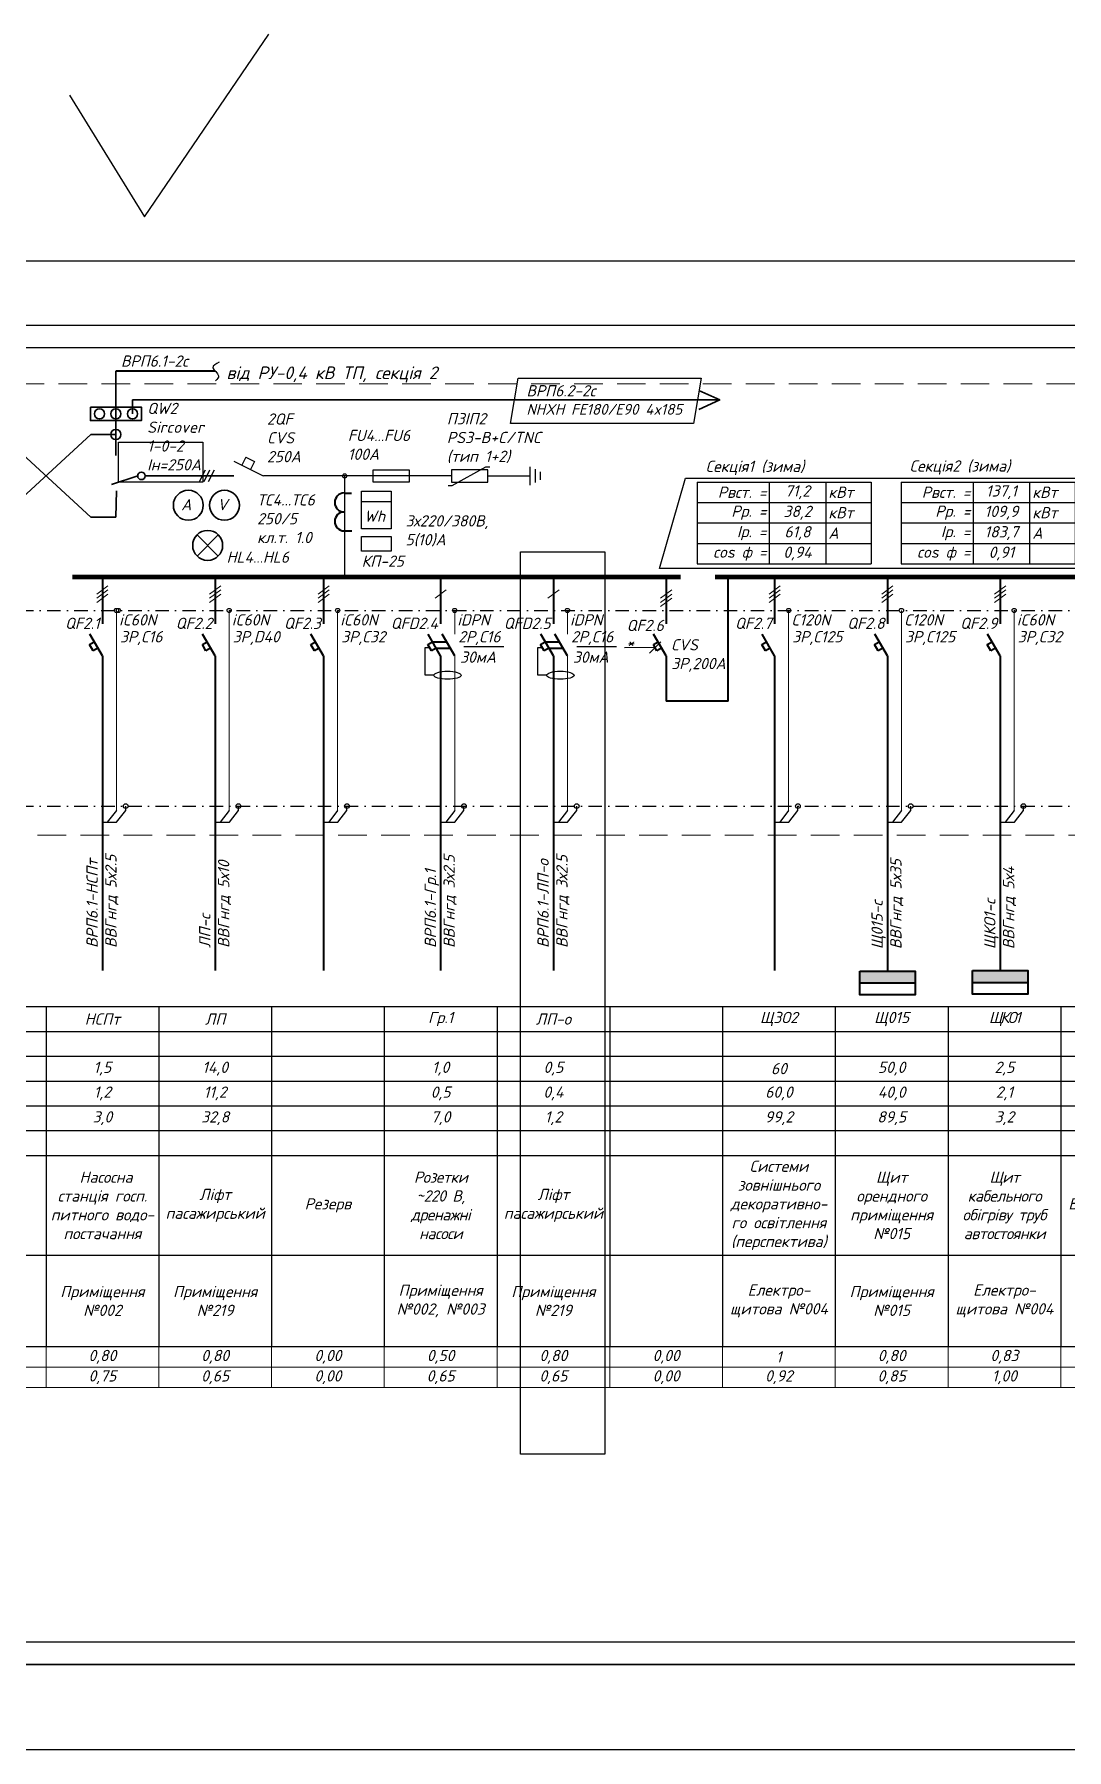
# Model space of a CAD drawing. Header units: millimetres. Extents: x -122434 to 1506205, y -201405 to 386015.
# Drawn here: x 522508 to 545398, y 152711 to 190758 of the extents above; entities that cross this region are included whole.
import ezdxf
from ezdxf.enums import TextEntityAlignment as Align

# ---------------------------------------------------------------- set-up
doc = ezdxf.new("R2010")
doc.units = ezdxf.units.MM
doc.linetypes.add('DASHDOTX2', pattern=[2, 1, -0.5, 0, -0.5])
doc.linetypes.add('DASHED', pattern=[9.525, 6.35, -3.175])
doc.layers.get('Defpoints').update_dxf_attribs({"color": 4})
doc.layers.add('Cхема', color=7, linetype='Continuous')
doc.layers.add('E_Зміни', color=7, linetype='Continuous')
doc.layers.add('Маркування електро ліній', color=7, linetype='Continuous', lineweight=18)
doc.layers.add('Рамка внешняя', color=4, linetype='Continuous', lineweight=30, plot=False)
doc.styles.add('GOST 2.304', font='isocpeui.ttf')
doc.styles.get("Standard").update_dxf_attribs({"font": 'arial.ttf'})
doc.styles.add('ГОСТ 2.304', font='isocpeui.ttf')
doc.dimstyles.new('М150', dxfattribs={"dimscale": 1, "dimtxt": 2.5, "dimasz": 2.5, "dimexe": 0, "dimexo": 2.5, "dimgap": 1, "dimtad": 1, "dimlfac": 150, "dimtxsty": 'Standard', "dimblk": 'OBLIQUE', "dimcen": 2.5, "dimadec": 0, "dimazin": 0, "dimtfac": 1, "dimtmove": 0, "dimatfit": 3, "dimldrblk": 'OBLIQUE', "dimfxl": 1, "dimarcsym": 0})

# ---------------------------------------------------------------- blocks, each defined once
blk = doc.blocks.new('*T70')
at = {"color": 0, "lineweight": -2, "transparency": 16777216}
for p, q in [((0, 0), (4000, 0)), ((0, 0), (0, -7540)), ((9000, 0), (9000, -7540)), ((11850, 0), (11850, -1100)), ((14700, 0), (14700, -1100)), ((17550, 0), (17550, -1100)), ((20400, 0), (20400, -1650)), ((23250, 0), (23250, -1650)), ((26100, 0), (26100, -1650)), ((28950, 0), (28950, -1650)), ((31800, 0), (31800, -1650)), ((34650, 0), (34650, -7540)), ((54650, 0), (54650, -1650)), ((0, -550), (37150, -550)), ((4000, -550), (4000, -5515)), ((6500, -550), (6500, -7540)), ((37150, -550), (37150, -5515)), ((52150, -550), (59650, -550)), ((57150, -550), (57150, -3300)), ((59650, -550), (59650, -7540)), ((64650, -550), (64650, -2200)), ((0, -1100), (59650, -1100)), ((39650, -1100), (39650, -1650)), ((42150, -1100), (42150, -1650)), ((44650, -1100), (44650, -1650)), ((47150, -1100), (47150, -1650)), ((49650, -1100), (49650, -1650)), ((52150, -1100), (52150, -1650)), ((62150, -1100), (64650, -1100)), ((62150, -1100), (62150, -2200)), ((67150, -1100), (67150, -2750)), ((69650, -1100), (69650, -2750)), ((72150, -1100), (72150, -2750)), ((74650, -1100), (74650, -2200)), ((77150, -1100), (77150, -2200)), ((0, -1650), (77150, -1650)), ((0, -2200), (37150, -2200)), ((11850, -2200), (11850, -7540)), ((14700, -2200), (14700, -7540)), ((17550, -2200), (17550, -7540)), ((20400, -2200), (20400, -7540)), ((23250, -2200), (23250, -7540)), ((26100, -2200), (26100, -7540)), ((28950, -2200), (28950, -7540)), ((31800, -2200), (31800, -7540)), ((52150, -2200), (54650, -2200)), ((54650, -2200), (54650, -3300)), ((57150, -2200), (77150, -2200)), ((0, -2750), (37150, -2750)), ((42150, -2750), (42150, -3300)), ((52150, -2750), (54650, -2750)), ((57150, -2750), (59650, -2750)), ((62150, -2750), (62150, -5515)), ((64650, -2750), (64650, -7540)), ((0, -3300), (37150, -3300)), ((44650, -3300), (44650, -5515)), ((52150, -3300), (64650, -3300)), ((67150, -3300), (67150, -5515)), ((77150, -3300), (77150, -5515)), ((0, -5515), (37150, -5515)), ((42150, -5515), (44650, -5515)), ((52150, -5515), (57150, -5515)), ((54650, -5515), (54650, -7540)), ((57150, -5515), (57150, -7540)), ((64650, -5515), (67150, -5515)), ((74650, -5515), (77150, -5515)), ((0, -7540), (37150, -7540)), ((52150, -7540), (59650, -7540)), ((62150, -7540), (64650, -7540))]:
    blk.add_line(p, q, dxfattribs=at)
at = {"color": 0, "linetype": 'ByBlock', "lineweight": -2, "transparency": 16777216}
for p, q in [((4000, 0), (77150, 0)), ((4000, 0), (4000, -550)), ((6500, 0), (6500, -550)), ((37150, 0), (37150, -550)), ((39650, 0), (39650, -1100)), ((42150, 0), (42150, -1100)), ((44650, 0), (44650, -1100)), ((47150, 0), (47150, -1100)), ((49650, 0), (49650, -1100)), ((52150, 0), (52150, -1100)), ((57150, 0), (57150, -550)), ((59650, 0), (59650, -550)), ((62150, 0), (62150, -1100)), ((64650, 0), (64650, -550)), ((67150, 0), (67150, -1100)), ((69650, 0), (69650, -1100)), ((72150, 0), (72150, -1100)), ((74650, 0), (74650, -1100)), ((77150, 0), (77150, -1100)), ((37150, -550), (52150, -550)), ((59650, -550), (77150, -550)), ((11850, -1100), (11850, -2200)), ((14700, -1100), (14700, -2200)), ((17550, -1100), (17550, -2200)), ((59650, -1100), (62150, -1100)), ((64650, -1100), (77150, -1100)), ((20400, -1650), (20400, -2200)), ((23250, -1650), (23250, -2200)), ((26100, -1650), (26100, -2200)), ((28950, -1650), (28950, -2200)), ((31800, -1650), (31800, -2200)), ((39650, -1650), (39650, -7540)), ((42150, -1650), (42150, -2750)), ((44650, -1650), (44650, -3300)), ((47150, -1650), (47150, -7540)), ((49650, -1650), (49650, -7540)), ((52150, -1650), (52150, -7540)), ((54650, -1650), (54650, -2200)), ((37150, -2200), (52150, -2200)), ((54650, -2200), (57150, -2200)), ((62150, -2200), (62150, -2750)), ((64650, -2200), (64650, -2750)), ((74650, -2200), (74650, -7540)), ((77150, -2200), (77150, -3300)), ((37150, -2750), (52150, -2750)), ((54650, -2750), (57150, -2750)), ((59650, -2750), (77150, -2750)), ((67150, -2750), (67150, -3300)), ((69650, -2750), (69650, -7540)), ((72150, -2750), (72150, -7540)), ((37150, -3300), (52150, -3300)), ((42150, -3300), (42150, -7540)), ((54650, -3300), (54650, -5515)), ((57150, -3300), (57150, -5515)), ((64650, -3300), (77150, -3300)), ((4000, -5515), (4000, -7540)), ((37150, -5515), (42150, -5515)), ((37150, -5515), (37150, -7540)), ((44650, -5515), (52150, -5515)), ((44650, -5515), (44650, -7540)), ((57150, -5515), (64650, -5515)), ((62150, -5515), (62150, -7540)), ((67150, -5515), (74650, -5515)), ((67150, -5515), (67150, -7540)), ((77150, -5515), (77150, -7540)), ((37150, -7540), (52150, -7540)), ((59650, -7540), (62150, -7540)), ((64650, -7540), (77150, -7540))]:
    blk.add_line(p, q, dxfattribs=at)
at = {"layer": 'Defpoints', "color": 8, "linetype": 'ByBlock', "lineweight": 0, "transparency": 16777216}
for p, q in [((0, -7540), (0, -8447)), ((4000, -7540), (4000, -8447)), ((6500, -7540), (6500, -8447)), ((9000, -7540), (9000, -8447)), ((11850, -7540), (11850, -8447)), ((14700, -7540), (14700, -8447)), ((17550, -7540), (17550, -8447)), ((20400, -7540), (20400, -8447)), ((23250, -7540), (23250, -8447)), ((26100, -7540), (26100, -8447)), ((28950, -7540), (28950, -8447)), ((31800, -7540), (31800, -8447)), ((34650, -7540), (34650, -8447)), ((37150, -7540), (37150, -8447)), ((39650, -7540), (39650, -8447)), ((42150, -7540), (42150, -8447)), ((44650, -7540), (44650, -8447)), ((47150, -7540), (47150, -8447)), ((49650, -7540), (49650, -8447)), ((52150, -7540), (52150, -8447)), ((54650, -7540), (54650, -8447)), ((57150, -7540), (57150, -8447)), ((59650, -7540), (59650, -8447)), ((62150, -7540), (62150, -8447)), ((64650, -7540), (64650, -8447)), ((67150, -7540), (67150, -8447)), ((69650, -7540), (69650, -8447)), ((72150, -7540), (72150, -8447)), ((74650, -7540), (74650, -8447)), ((77150, -7540), (77150, -8447)), ((0, -7994), (77150, -7994)), ((0, -8447), (77150, -8447))]:
    blk.add_line(p, q, dxfattribs=at)
at = {"color": 0, "transparency": 16777216, "char_height": 250, "attachment_point": 5}
for s, insert, width, style in [('Номер по плану', (2000, -275), 3880, 'ГОСТ 2.304'), (' ЩОп', (5250, -275), 2380, 'ГОСТ 2.304'), ('ЗС1.1', (10425, -275), 2730, 'ГОСТ 2.304'), ('ЗС1.2', (13275, -275), 2730, 'ГОСТ 2.304'), ('ЗС2.1', (16125, -275), 2730, 'ГОСТ 2.304'), ('ЗС2.2', (18975, -275), 2730, 'ГОСТ 2.304'), ('ЗС3.1', (21825, -275), 2730, 'ГОСТ 2.304'), ('ЗС3.2', (24675, -275), 2730, 'ГОСТ 2.304'), ('{\\C256;НСПт}', (38400, -275), 2380, 'ГОСТ 2.304'), ('ЛП', (40900, -275), 2380, 'ГОСТ 2.304'), ('Гр.1', (45900, -275), 2380, 'ГОСТ 2.304'), ('ЛП-о', (48400, -275), 2380, 'ГОСТ 2.304'), ('ЩЗО2', (53400, -275), 2380, 'ГОСТ 2.304'), ('Щ015', (55900, -275), 2380, 'ГОСТ 2.304'), ('{\\T0.85;\\C7;ЩКО1}', (58400, -275), 2380, 'ГОСТ 2.304'), ('В1', (60900, -275), 2380, 'ГОСТ 2.304'), ('В12', (63400, -275), 2380, 'ГОСТ 2.304'), ('EK-1', (68400, -275), 2380, 'ГОСТ 2.304'), ('EK-2', (70900, -275), 2380, 'ГОСТ 2.304'), ('EK-4', (73400, -275), 2380, 'ГОСТ 2.304'), ('Тип', (2000, -825), 3880, 'ГОСТ 2.304'), ('Рвст., кВт', (2000, -1375), 3880, 'ГОСТ 2.304'), ('5,2', (5250, -1375), 2380, 'ГОСТ 2.304'), ('11', (10425, -1375), 2730, 'GOST 2.304'), ('11', (13275, -1375), 2730, 'GOST 2.304'), ('11', (16125, -1375), 2730, 'GOST 2.304'), ('11', (18975, -1375), 2730, 'GOST 2.304'), ('11', (21825, -1375), 2730, 'GOST 2.304'), ('11', (24675, -1375), 2730, 'GOST 2.304'), ('1,5', (38400, -1375), 2380, 'ГОСТ 2.304'), ('14,0', (40900, -1375), 2380, 'ГОСТ 2.304'), ('1,0', (45900, -1375), 2380, 'ГОСТ 2.304'), ('0,5', (48400, -1375), 2380, 'ГОСТ 2.304'), ('60', (53400, -1375), 2380, 'GOST 2.304'), ('50,0', (55900, -1375), 2380, 'ГОСТ 2.304'), ('2,5', (58400, -1375), 2380, 'ГОСТ 2.304'), ('0,1', (60900, -1375), 2380, 'ГОСТ 2.304'), ('0,1', (63400, -1375), 2380, 'ГОСТ 2.304'), ('3,0', (68400, -1375), 2380, 'ГОСТ 2.304'), ('3,0', (70900, -1375), 2380, 'ГОСТ 2.304'), ('2,0', (73400, -1375), 2380, 'ГОСТ 2.304'), ('Рр., кВт', (2000, -1925), 3880, 'ГОСТ 2.304'), ('5,2', (5250, -1925), 2380, 'GOST 2.304'), ('8,8', (10425, -1925), 2730, 'ГОСТ 2.304'), ('8,8', (13275, -1925), 2730, 'ГОСТ 2.304'), ('8,8', (16125, -1925), 2730, 'ГОСТ 2.304'), ('8,8', (18975, -1925), 2730, 'ГОСТ 2.304'), ('8,8', (21825, -1925), 2730, 'ГОСТ 2.304'), ('8,8', (24675, -1925), 2730, 'ГОСТ 2.304'), ('60,0', (53400, -1925), 2380, 'ГОСТ 2.304'), ('40,0', (55900, -1925), 2380, 'ГОСТ 2.304'), ('2,1', (58400, -1925), 2380, 'GOST 2.304'), ('0,1', (60900, -1925), 2380, 'GOST 2.304'), ('0,1', (63400, -1925), 2380, 'GOST 2.304'), ('2,4', (68400, -1925), 2380, 'GOST 2.304'), ('2,4', (70900, -1925), 2380, 'GOST 2.304'), ('1,6', (73400, -1925), 2380, 'GOST 2.304'), ('Іном.', (2000, -2475), 3880, 'ГОСТ 2.304'), ('8,8', (5250, -2475), 2380, 'ГОСТ 2.304'), ('13,4', (10425, -2475), 2730, 'ГОСТ 2.304'), ('13,4', (13275, -2475), 2730, 'ГОСТ 2.304'), ('13,4', (16125, -2475), 2730, 'ГОСТ 2.304'), ('13,4', (18975, -2475), 2730, 'ГОСТ 2.304'), ('13,4', (21825, -2475), 2730, 'ГОСТ 2.304'), ('13,4', (24675, -2475), 2730, 'ГОСТ 2.304'), ('3,0', (38400, -2475), 2380, 'ГОСТ 2.304'), ('32,8', (40900, -2475), 2380, 'ГОСТ 2.304'), ('7,0', (45900, -2475), 2380, 'ГОСТ 2.304'), ('1,2', (48400, -2475), 2380, 'ГОСТ 2.304'), ('99,2', (53400, -2475), 2380, 'ГОСТ 2.304'), ('89,5', (55900, -2475), 2380, 'ГОСТ 2.304'), ('3,2', (58400, -2475), 2380, 'ГОСТ 2.304'), ('0,5', (60900, -2475), 2380, 'ГОСТ 2.304'), ('0,5', (63400, -2475), 2380, 'ГОСТ 2.304'), ('13,6', (68400, -2475), 2380, 'ГОСТ 2.304'), ('13,6', (70900, -2475), 2380, 'ГОСТ 2.304'), ('9,1', (73400, -2475), 2380, 'ГОСТ 2.304'), ('Іп', (2000, -3025), 3880, 'ГОСТ 2.304'), ('Системи зовнішнього декоративно- го освітлення (перспектива)', (53400, -4408), 2380, 'ГОСТ 2.304'), ('Зарядна  станція електромобілів №1.1 (перспектива)', (10425, -4408), 2730, 'ГОСТ 2.304'), ('Зарядна  станція електромобілів №1.2 (перспектива)', (13275, -4408), 2730, 'ГОСТ 2.304'), ('Зарядна  станція електромобілів №2.1 (перспектива)', (16125, -4408), 2730, 'ГОСТ 2.304'), ('Зарядна  станція електромобілів №2.2 (перспектива)', (18975, -4408), 2730, 'ГОСТ 2.304'), ('Зарядна  станція електромобілів №3.1 (перспектива)', (21825, -4408), 2730, 'ГОСТ 2.304'), ('Зарядна  станція електромобілів №3.2 (перспектива)', (24675, -4408), 2730, 'ГОСТ 2.304'), ('Зарядна  станція електромобілів №1 (перспектива)', (27525, -4408), 2730, 'ГОСТ 2.304'), ('Зарядна  станція електромобілів №2 (перспектива)', (30375, -4408), 2730, 'ГОСТ 2.304'), ('Зарядна  станція електромобілів №3 (перспектива)', (33225, -4408), 2730, 'ГОСТ 2.304'), (' Насосна станція госп. питного водо- постачання', (38400, -4408), 2380, 'ГОСТ 2.304'), ('{\\T0.95;\\C7;Розетки \\P~220 В, дренажні насоси}', (45900, -4408), 2380, 'ГОСТ 2.304'), ('Щит орендного приміщення №015', (55900, -4408), 2380, 'ГОСТ 2.304'), ('{\\T0.95;Щит кабельного обігріву труб автостоянки}', (58400, -4408), 2380, 'ГОСТ 2.304'), ('{\\T0.95;\\C7;Найменування обладнання за планом}', (2000, -4408), 3880, 'ГОСТ 2.304'), ('{\\T0.95;Щит освітлення автостоянки}', (5250, -4408), 2380, 'ГОСТ 2.304'), ('Ліфт пасажирський', (40900, -4408), 2380, 'ГОСТ 2.304'), ('Ліфт пасажирський', (48400, -4408), 2380, 'ГОСТ 2.304'), (' Вентилятор  В12', (63400, -4408), 2380, 'ГОСТ 2.304'), ('{\\C256;Конвектори К002.1, К002.2}', (68400, -4408), 2380, 'ГОСТ 2.304'), ('{\\C256;Конвектори К007.1, К007.2}', (70900, -4408), 2380, 'ГОСТ 2.304'), ('Резерв', (7750, -4408), 2380, 'ГОСТ 2.304'), ('Резерв', (43400, -4408), 2380, 'ГОСТ 2.304'), (' Вентилятор В1', (60900, -4408), 2380, 'ГОСТ 2.304'), ('Резерв', (65900, -4408), 2380, 'ГОСТ 2.304'), ('{\\C256;Конвектор К003}', (73400, -4408), 2380, 'ГОСТ 2.304'), ('Резерв', (75900, -4408), 2380, 'ГОСТ 2.304'), ('{\\T0.95;\\C7;Місце встановлення}', (2000, -6528), 3880, 'ГОСТ 2.304'), ('Електро- щитова №004', (5250, -6528), 2380, 'ГОСТ 2.304'), ('Паркінг', (10425, -6528), 2730, 'ГОСТ 2.304'), ('Паркінг', (13275, -6528), 2730, 'ГОСТ 2.304'), ('Паркінг', (16125, -6528), 2730, 'ГОСТ 2.304'), ('Паркінг', (18975, -6528), 2730, 'ГОСТ 2.304'), ('Паркінг', (21825, -6528), 2730, 'ГОСТ 2.304'), ('Паркінг', (24675, -6528), 2730, 'ГОСТ 2.304'), ('Приміщення №002', (38400, -6528), 2380, 'ГОСТ 2.304'), ('Приміщення №219', (40900, -6528), 2380, 'ГОСТ 2.304'), ('Приміщення №002, №003', (45900, -6528), 2380, 'ГОСТ 2.304'), ('Приміщення №219', (48400, -6528), 2380, 'ГОСТ 2.304'), ('Електро- щитова №004', (53400, -6528), 2380, 'ГОСТ 2.304'), ('Приміщення №015', (55900, -6528), 2380, 'ГОСТ 2.304'), ('Електро- щитова №004', (58400, -6528), 2380, 'ГОСТ 2.304'), ('Приміщення №003', (60900, -6528), 2380, 'ГОСТ 2.304'), ('Електро- щитова №004', (63400, -6528), 2380, 'ГОСТ 2.304'), ('Приміщення №002', (68400, -6528), 2380, 'ГОСТ 2.304'), ('Сходова клітка №007', (70900, -6528), 2380, 'ГОСТ 2.304'), ('Приміщення №003', (73400, -6528), 2380, 'ГОСТ 2.304')]:
    blk.add_mtext(s, dxfattribs=dict(at, insert=insert, width=width, style=style))
at = {"color": 7, "true_color": 0xffffff, "transparency": 16777216, "char_height": 250, "attachment_point": 5}
for s, insert, width, style in [('1,2', (38400, -1925), 2380, 'ГОСТ 2.304'), ('11,2', (40900, -1925), 2380, 'ГОСТ 2.304'), ('0,5', (45900, -1925), 2380, 'ГОСТ 2.304'), ('0,4', (48400, -1925), 2380, 'ГОСТ 2.304'), ('Кп', (2000, -7767), 3880, 'ГОСТ 2.304'), ('1,00', (5250, -7767), 2380, 'ГОСТ 2.304'), ('0,8', (10425, -7767), 2730, 'GOST 2.304'), ('0,8', (13275, -7767), 2730, 'GOST 2.304'), ('0,8', (16125, -7767), 2730, 'GOST 2.304'), ('0,8', (18975, -7767), 2730, 'GOST 2.304'), ('0,8', (21825, -7767), 2730, 'GOST 2.304'), ('0,8', (24675, -7767), 2730, 'GOST 2.304'), ('0,80', (38400, -7767), 2380, 'ГОСТ 2.304'), ('0,80', (40900, -7767), 2380, 'ГОСТ 2.304'), ('0,00', (43400, -7767), 2380, 'ГОСТ 2.304'), ('0,50', (45900, -7767), 2380, 'ГОСТ 2.304'), ('0,80', (48400, -7767), 2380, 'ГОСТ 2.304'), ('0,00', (50900, -7767), 2380, 'ГОСТ 2.304'), ('1', (53400, -7767), 2380, 'GOST 2.304'), ('0,80', (55900, -7767), 2380, 'ГОСТ 2.304'), ('0,83', (58400, -7767), 2380, 'ГОСТ 2.304'), ('1,00', (60900, -7767), 2380, 'ГОСТ 2.304'), ('1,00', (63400, -7767), 2380, 'ГОСТ 2.304'), ('0,80', (68400, -7767), 2380, 'ГОСТ 2.304'), ('0,80', (70900, -7767), 2380, 'ГОСТ 2.304'), ('0,80', (73400, -7767), 2380, 'ГОСТ 2.304'), ('cos ф', (2000, -8220), 3880, 'ГОСТ 2.304'), ('0,90', (5250, -8220), 2380, 'ГОСТ 2.304'), ('1,00', (10425, -8220), 2730, 'GOST 2.304'), ('1,00', (13275, -8220), 2730, 'GOST 2.304'), ('1,00', (16125, -8220), 2730, 'GOST 2.304'), ('1,00', (18975, -8220), 2730, 'GOST 2.304'), ('1,00', (21825, -8220), 2730, 'GOST 2.304'), ('1,00', (24675, -8220), 2730, 'GOST 2.304'), ('0,75', (38400, -8220), 2380, 'ГОСТ 2.304'), ('0,65', (40900, -8220), 2380, 'ГОСТ 2.304'), ('0,00', (43400, -8220), 2380, 'ГОСТ 2.304'), ('0,65', (45900, -8220), 2380, 'ГОСТ 2.304'), ('0,65', (48400, -8220), 2380, 'ГОСТ 2.304'), ('0,00', (50900, -8220), 2380, 'ГОСТ 2.304'), ('0,92', (53400, -8220), 2380, 'GOST 2.304'), ('0,85', (55900, -8220), 2380, 'ГОСТ 2.304'), ('1,00', (58400, -8220), 2380, 'ГОСТ 2.304'), ('0,65', (60900, -8220), 2380, 'ГОСТ 2.304'), ('0,65', (63400, -8220), 2380, 'ГОСТ 2.304'), ('1,00', (68400, -8220), 2380, 'ГОСТ 2.304'), ('1,00', (70900, -8220), 2380, 'ГОСТ 2.304'), ('1,00', (73400, -8220), 2380, 'ГОСТ 2.304')]:
    blk.add_mtext(s, dxfattribs=dict(at, insert=insert, width=width, style=style))
blk = doc.blocks.new('*U160')
at = {"color": 0, "lineweight": 40}
for p, q in [((0, 0), (0, -1005)), ((-284, -1468), (-180, -1408)), ((-204, -1607), (-284, -1468)), ((0, -1720), (-280, -1240)), ((-100, -1547), (-204, -1607))]:
    blk.add_line(p, q, dxfattribs=at)
at = {"color": 0, "lineweight": 13}
for p, q in [((-124, -348), (124, -163)), ((-124, -441), (124, -256)), ((-124, -533), (124, -348))]:
    blk.add_line(p, q, dxfattribs=at)
at = {"color": 0, "lineweight": 9}
for p, q in [((311, -711), (311, -1240)), ((311, -1240), (311, -1720)), ((311, -2461), (311, -1720)), ((311, -2941), (311, -2461)), ((311, -5151), (311, -2941))]:
    blk.add_line(p, q, dxfattribs=at)
at = {"lineweight": 40}
for p, q in [((0, -1720), (0, -2226)), ((0, -2226), (0, -2941)), ((0, -2941), (0, -4529))]:
    blk.add_line(p, q, dxfattribs=at)
at = {"color": 0}
blk.add_circle((311, -711), 46.3, dxfattribs=at)
at = {"color": 0, "lineweight": 40}
blk.add_point((-37, -1659), dxfattribs=at)
at = {"style": 'ГОСТ 2.304'}
blk.add_attdef('QF', text='', height=250, dxfattribs=at).set_placement((-61, -997), align=Align.MIDDLE_RIGHT)
at = {"lineweight": 50, "style": 'ГОСТ 2.304'}
for tag, p in [('ТYPE', (369, -1046)), ('CURRENT', (391, -1419))]:
    blk.add_attdef(tag, p, '', height=250, dxfattribs=at)
blk = doc.blocks.new('*T71')
at = {"color": 0, "lineweight": -2, "transparency": 16777216}
for p, q in [((0, 0), (1600, 0)), ((0, 0), (0, -1813)), ((1600, 0), (1600, -1813)), ((2850, 0), (3860, 0)), ((2850, 0), (2850, -1813)), ((3860, 0), (3860, -1813)), ((0, -453), (3860, -453)), ((0, -907), (3860, -907)), ((0, -1360), (3860, -1360)), ((0, -1813), (3860, -1813))]:
    blk.add_line(p, q, dxfattribs=at)
at = {"color": 0, "linetype": 'ByBlock', "lineweight": -2, "transparency": 16777216}
blk.add_line((1600, 0), (2850, 0), dxfattribs=at)
at = {"color": 0, "transparency": 16777216, "char_height": 250, "style": 'ГОСТ 2.304'}
for s, insert, width, attachment_point in [('Рвст. =', (1540, -227), 1480, 6), ('71,2', (2225, -227), 1130, 5), ('кВт', (2910, -227), 890, 4), ('Рр. =', (1540, -680), 1480, 6), ('38,2', (2225, -680), 1130, 5), ('кВт', (2910, -680), 890, 4), ('Ір. =', (1540, -1133), 1480, 6), ('61,8', (2225, -1133), 1130, 5), ('А', (2910, -1133), 890, 4), ('сos ф =', (1540, -1587), 1480, 6), ('0,94', (2225, -1587), 1130, 5)]:
    blk.add_mtext(s, dxfattribs=dict(at, insert=insert, width=width, attachment_point=attachment_point))
blk = doc.blocks.new('*T72')
at = {"color": 0, "lineweight": -2, "transparency": 16777216}
for p, q in [((0, 0), (1600, 0)), ((0, 0), (0, -1813)), ((1600, 0), (1600, -1813)), ((2850, 0), (3860, 0)), ((2850, 0), (2850, -1813)), ((3860, 0), (3860, -1813)), ((0, -453), (3860, -453)), ((0, -907), (3860, -907)), ((0, -1360), (3860, -1360)), ((0, -1813), (3860, -1813))]:
    blk.add_line(p, q, dxfattribs=at)
at = {"color": 0, "linetype": 'ByBlock', "lineweight": -2, "transparency": 16777216}
blk.add_line((1600, 0), (2850, 0), dxfattribs=at)
at = {"color": 0, "transparency": 16777216, "char_height": 250, "style": 'ГОСТ 2.304'}
for s, insert, width, attachment_point in [('Рвст. =', (1540, -227), 1480, 6), ('137,1', (2225, -227), 1130, 5), ('кВт', (2910, -227), 890, 4), ('Рр. =', (1540, -680), 1480, 6), ('109,9', (2225, -680), 1130, 5), ('кВт', (2910, -680), 890, 4), ('Ір. =', (1540, -1133), 1480, 6), ('183,7', (2225, -1133), 1130, 5), ('А', (2910, -1133), 890, 4), ('сos ф =', (1540, -1587), 1480, 6), ('0,91', (2225, -1587), 1130, 5)]:
    blk.add_mtext(s, dxfattribs=dict(at, insert=insert, width=width, attachment_point=attachment_point))
blk = doc.blocks.new('*U159')
at = {"color": 0, "lineweight": 40}
for p, q in [((0, 0), (0, -1005)), ((-284, -1468), (-180, -1408)), ((-204, -1607), (-284, -1468)), ((0, -1720), (-280, -1240)), ((-181, -1409), (130, -1409)), ((311, -1720), (31, -1240)), ((-100, -1547), (-204, -1607)), ((-100, -1547), (210, -1547))]:
    blk.add_line(p, q, dxfattribs=at)
at = {"color": 0, "lineweight": 13}
blk.add_line((-124, -441), (124, -256), dxfattribs=at)
at = {"color": 0, "lineweight": 9}
for p, q in [((311, -711), (311, -1240)), ((311, -2461), (311, -1720)), ((311, -2941), (311, -2461)), ((311, -5151), (311, -2941))]:
    blk.add_line(p, q, dxfattribs=at)
blk.add_line((516, -1512), (1402, -1512))
at = {"lineweight": 40}
for p, q in [((0, -1720), (0, -2226)), ((0, -2226), (0, -2941)), ((0, -2941), (0, -4529))]:
    blk.add_line(p, q, dxfattribs=at)
at = {"color": 0}
blk.add_lwpolyline([(-151, -2149), (-346, -2149), (-346, -1537), (-244, -1537)], dxfattribs=at)
blk.add_circle((311, -711), 46.3, dxfattribs=at)
blk.add_ellipse((153, -2149), major_axis=(-304, 0), ratio=0.29336, dxfattribs=at)
at = {"color": 0, "lineweight": 40}
blk.add_point((-37, -1659), dxfattribs=at)
at = {"style": 'ГОСТ 2.304'}
blk.add_attdef('QF', text='', height=250, dxfattribs=at).set_placement((-61, -997), align=Align.MIDDLE_RIGHT)
at = {"lineweight": 50, "style": 'ГОСТ 2.304'}
for tag, p in [('ТYPE', (369, -1046)), ('CURRENT', (391, -1419)), ('D_CURRENT', (432, -1871))]:
    blk.add_attdef(tag, p, '', height=250, dxfattribs=at)
blk = doc.blocks.new('_Oblique')
at = {"color": 0, "linetype": 'ByBlock', "lineweight": -2}
blk.add_line((-0.5, -0.5), (0.5, 0.5), dxfattribs=at)
blk = doc.blocks.new('2хА3')
at = {"lineweight": 30, "ltscale": 100}
blk.add_lwpolyline([(0, -287), (815, -287), (815, 0), (0, 0)], close=True, dxfattribs=at)
at = {"layer": 'Рамка внешняя', "ltscale": 100}
blk.add_lwpolyline([(-20, -292), (820, -292), (820, 5), (-20, 5)], close=True, dxfattribs=at)

msp = doc.modelspace()

# ---------------------------------------------------------------- hatches: boundary and pattern name
at = {"lineweight": 40}
h = msp.add_hatch(color=256, dxfattribs=at)
h.dxf.hatch_style = 1
h.paths.add_polyline_path([(542036, 169982), (540811, 169982), (540811, 169718), (542036, 169718)])
h = msp.add_hatch(color=256, dxfattribs=at)
h.dxf.hatch_style = 1
h.paths.add_polyline_path([(544536, 169992), (543311, 169992), (543311, 169729), (544536, 169729)])

# ---------------------------------------------------------------- linework, layer by layer
at = {"lineweight": 40, "ltscale": 300}
for p, q in [((526519, 183287, 0), (524316, 183287, 0)), ((524018, 174162, 0), (524018, 169992, 0)), ((526518, 174162, 0), (526518, 169992, 0)), ((528923, 174162, 0), (528923, 169992, 0)), ((531518, 174162, 0), (531518, 169992, 0)), ((534018, 174162, 0), (534018, 169992, 0)), ((538923, 174162, 0), (538923, 169992, 0)), ((541423, 174162, 0), (541423, 169992, 0)), ((543923, 174162, 0), (543923, 169992, 0)), ((540811, 169718, 0), (542036, 169718, 0)), ((543311, 169729, 0), (544536, 169729, 0))]:
    msp.add_line(p, q, dxfattribs=at)
at = {"color": 0, "lineweight": 30, "ltscale": 300}
for p, q in [((526929, 181291, 0), (527583, 180964, 0)), ((527199, 181378, 0), (527110, 181200, 0)), ((527199, 181378, 0), (527393, 181281, 0)), ((527393, 181281, 0), (527304, 181103, 0)), ((529390, 178691, 0), (529390, 180964, 0))]:
    msp.add_line(p, q, dxfattribs=at)
at = {"color": 7, "lineweight": 30, "ltscale": 300}
for p, q in [((531773, 180750, 0), (532523, 181165, 0)), ((532523, 181165, 0), (532612, 181165, 0)), ((531762, 180964, 0), (527588, 180964, 0)), ((531683, 180750, 0), (531773, 180750, 0)), ((532562, 180964, 0), (533505, 180964, 0)), ((529765, 180395, 0), (530424, 180395, 0))]:
    msp.add_line(p, q, dxfattribs=at)
at = {"color": 0, "ltscale": 300}
for p, q in [((526297, 181094, 0), (526166, 180833, 0)), ((526395, 181094, 0), (526264, 180833, 0)), ((526493, 181094, 0), (526362, 180833, 0)), ((524329, 173540, 0), (524122, 173280, 0)), ((524333, 173280, 0), (524535, 173541, 0)), ((524535, 173541, 0), (524535, 173641, 0)), ((526829, 173540, 0), (526632, 173280, 0)), ((526833, 173280, 0), (527035, 173541, 0)), ((527035, 173541, 0), (527035, 173641, 0)), ((529234, 173540, 0), (529037, 173280, 0)), ((529238, 173280, 0), (529440, 173541, 0)), ((529440, 173541, 0), (529440, 173641, 0)), ((531829, 173540, 0), (531632, 173280, 0)), ((531833, 173280, 0), (532035, 173541, 0)), ((532035, 173541, 0), (532035, 173641, 0)), ((534329, 173540, 0), (534132, 173280, 0)), ((534333, 173280, 0), (534535, 173541, 0)), ((534535, 173541, 0), (534535, 173641, 0)), ((539234, 173540, 0), (539037, 173280, 0)), ((539238, 173280, 0), (539440, 173541, 0)), ((539440, 173541, 0), (539440, 173641, 0)), ((541734, 173540, 0), (541537, 173280, 0)), ((541738, 173280, 0), (541940, 173541, 0)), ((541940, 173541, 0), (541940, 173641, 0)), ((544234, 173540, 0), (544037, 173280, 0)), ((544238, 173280, 0), (544440, 173541, 0)), ((544440, 173541, 0), (544440, 173641, 0)), ((524009, 173280, 0), (524333, 173280, 0)), ((526509, 173280, 0), (526833, 173280, 0)), ((528914, 173280, 0), (529238, 173280, 0)), ((531509, 173280, 0), (531833, 173280, 0)), ((534009, 173280, 0), (534333, 173280, 0)), ((538914, 173280, 0), (539238, 173280, 0)), ((541414, 173280, 0), (541738, 173280, 0)), ((543914, 173280, 0), (544238, 173280, 0))]:
    msp.add_line(p, q, dxfattribs=at)
at = {"color": 7, "lineweight": 40, "ltscale": 300}
for p, q in [((529380, 180584, 0), (529544, 180584, 0)), ((529380, 179744, 0), (529550, 179744, 0))]:
    msp.add_line(p, q, dxfattribs=at)
at = {"color": 0, "lineweight": 40}
for p, q in [((536518, 178691, 0), (536518, 177686, 0)), ((537896, 175967, 0), (537896, 178691, 0)), ((536518, 176971, 0), (536238, 177451, 0)), ((536234, 177223, 0), (536338, 177283, 0)), ((536314, 177084, 0), (536234, 177223, 0)), ((536418, 177144, 0), (536314, 177084, 0)), ((536518, 176971, 0), (536518, 175967, 0)), ((537896, 175967, 0), (536518, 175967, 0))]:
    msp.add_line(p, q, dxfattribs=at)
at = {"color": 0, "lineweight": 13}
for p, q in [((536394, 178250, 0), (536642, 178436, 0)), ((536394, 178158, 0), (536642, 178343, 0)), ((536394, 178065, 0), (536642, 178250, 0))]:
    msp.add_line(p, q, dxfattribs=at)
at = {"color": 0, "linetype": 'DASHDOTX2', "ltscale": 300}
for p, q in [((490386, 177980, 0), (562768, 177980, 0)), ((490386, 173641, 0), (562768, 173641, 0))]:
    msp.add_line(p, q, dxfattribs=at)
msp.add_xline((1302, 154602), (-1, 0))
at = {"color": 3}
msp.add_lwpolyline([(523290, 189409), (524952, 186709), (527705, 190758)], dxfattribs=at)
msp.add_lwpolyline([(479684, 185736), (569584, 185736), (569584, 152711), (479684, 152711)], close=True, dxfattribs=at)
at = {"linetype": 'DASHED', "lineweight": 18, "ltscale": 100, "elevation": 0}
msp.add_lwpolyline([(489708, 183006), (563221, 183006), (563221, 172992), (489708, 172992)], close=True, dxfattribs=at)
at = {"color": 7, "lineweight": 30, "ltscale": 100, "elevation": 0}
for points in [[(533505, 180760), (533505, 181167)], [(533618, 180818), (533618, 181110)], [(533732, 180875), (533732, 181052)]]:
    msp.add_lwpolyline(points, dxfattribs=at)
for points in [[(530019, 180826), (530019, 181101), (530818, 181101), (530818, 180826)], [(532562, 180826), (532562, 181101), (531762, 181101), (531762, 180826)], [(529765, 180623), (530424, 180623), (530424, 179790), (529765, 179790)], [(529765, 179623), (530424, 179623), (530424, 179297), (529765, 179297)]]:
    msp.add_lwpolyline(points, close=True, dxfattribs=at)
at = {"color": 0, "lineweight": 40, "ltscale": 100, "const_width": 100, "elevation": 0}
for points in [[(536842, 178721), (523354, 178721)], [(562768, 178721), (537602, 178721)]]:
    msp.add_lwpolyline(points, dxfattribs=at)
at = {"color": 7, "lineweight": 40, "ltscale": 100, "elevation": 0}
msp.add_lwpolyline([(540811, 169982), (542036, 169982), (542036, 169455), (540811, 169455)], close=True, dxfattribs=at)
at = {"lineweight": 40, "ltscale": 100, "elevation": 0}
msp.add_lwpolyline([(543311, 169992), (544536, 169992), (544536, 169466), (543311, 169466)], close=True, dxfattribs=at)
at = {"color": 0, "lineweight": 30}
msp.add_circle((529390, 180964, 0), 46.3, dxfattribs=at)
at = {"color": 0}
for centre, radius in [((524370, 177980, 0), 46.3), ((524535, 173641, 0), 51.8), ((524535, 173641, 0), 51.8), ((527035, 173641, 0), 51.8), ((529440, 173641, 0), 51.8), ((532035, 173641, 0), 51.8), ((534535, 173641, 0), 51.8), ((539440, 173641, 0), 51.8), ((541940, 173641, 0), 51.8), ((544440, 173641, 0), 51.8)]:
    msp.add_circle(centre, radius, dxfattribs=at)
at = {"color": 7, "lineweight": 40}
for centre in [(529380, 180374, 0), (529380, 179955, 0)]:
    msp.add_arc(centre, 211, 90, 270, dxfattribs=at)
at = {"color": 7}
msp.add_spline([(526609, 183485, 0), (526466, 183363, 0), (526593, 183182, 0), (526529, 183076, 0)], degree=3, dxfattribs=at)
at = {"layer": 'Cхема', "lineweight": 35}
for p, q in [((524316, 183287, 0), (524316, 181416, 0)), ((521772, 181882, 0), (523764, 180045, 0)), ((523764, 181882, 0), (521772, 180045, 0)), ((524316, 181882, 0), (523764, 181882, 0)), ((524218, 180772, 0), (524801, 180964, 0)), ((524968, 180964, 0), (526929, 180964, 0)), ((524329, 180630, 0), (524319, 180045, 0)), ((524319, 180045, 0), (523764, 180045, 0)), ((526587, 179187, 0), (526118, 179656, 0)), ((526118, 179187, 0), (526587, 179656, 0))]:
    msp.add_line(p, q, dxfattribs=at)
at = {"layer": 'Cхема', "lineweight": 35, "elevation": 0}
for points in [[(524686, 182340), (524686, 182649), (537705, 182649)], [(537239, 182440), (537705, 182649), (537239, 182857)]]:
    msp.add_lwpolyline(points, dxfattribs=at)
msp.add_lwpolyline([(523754, 182490), (524884, 182490), (524884, 182190), (523754, 182190)], close=True, dxfattribs=at)
at = {"layer": 'Cхема', "lineweight": 35}
for centre, radius in [((523953, 182340, 0), 111), ((524316, 182340, 0), 111), ((524686, 182340, 0), 111), ((524316, 181882, 0), 111), ((524316, 181882, 0), 111), ((524884, 180964, 0), 83.3), ((525923, 180312), 332), ((526725, 180312), 332), ((526352, 179422), 332)]:
    msp.add_circle(centre, radius, dxfattribs=at)
at = {"layer": 'Defpoints', "elevation": 0}
msp.add_lwpolyline([(524373, 181714), (526247, 181714), (526247, 180823), (524373, 180823)], close=True, dxfattribs=at)
at = {"layer": 'Defpoints', "color": 2}
msp.add_lwpolyline([(533290, 179279), (535156, 179279), (535156, 159265), (533290, 159265)], close=True, dxfattribs=at)
at = {"layer": 'E_Зміни', "color": 1, "elevation": 0}
msp.add_lwpolyline([(533234, 183131), (537295, 183131), (537127, 182129), (533066, 182129)], close=True, dxfattribs=at)
at = {"layer": 'E_Зміни', "color": 1}
msp.add_lwpolyline([(536950, 180910), (555305, 180910), (554725, 178910), (536370, 178910)], close=True, dxfattribs=at)

# ---------------------------------------------------------------- block references
at = {"lineweight": 40, "xscale": 100, "yscale": 100, "zscale": 100}
msp.add_blockref('2хА3', (483779, 183802), dxfattribs=at)
for name, p in [('*T71', (537205, 180828)), ('*T72', (541727, 180828)), ('*T70', (485618, 169192, 0))]:
    msp.add_blockref(name, p)
at = {"lineweight": 50}
for name, p, values in [('*U160', (524018, 178691, 0), {'QF': 'QF2.1', 'ТYPE': 'iC60N', 'CURRENT': '3P,С16'}), ('*U160', (526518, 178691, 0), {'QF': 'QF2.2', 'ТYPE': 'iC60N', 'CURRENT': '3P,D40'}), ('*U160', (528923, 178691, 0), {'QF': 'QF2.3', 'ТYPE': 'iC60N', 'CURRENT': '3P,С32'}), ('*U159', (531518, 178691, 0), {'QF': 'QFD2.4', 'ТYPE': 'iDPN', 'CURRENT': '2P,С16', 'D_CURRENT': '30мА'}), ('*U159', (534018, 178691, 0), {'QF': 'QFD2.5', 'ТYPE': 'iDPN', 'CURRENT': '2P,С16', 'D_CURRENT': '30мА'}), ('*U160', (538923, 178691, 0), {'QF': 'QF2.7', 'ТYPE': 'C120N', 'CURRENT': '3P,С125'}), ('*U160', (541423, 178691, 0), {'QF': 'QF2.8', 'ТYPE': 'C120N', 'CURRENT': '3P,С125'}), ('*U160', (543923, 178691, 0), {'QF': 'QF2.9', 'ТYPE': 'iC60N', 'CURRENT': '3P,С32'})]:
    msp.add_blockref(name, p, dxfattribs=at).add_auto_attribs(values)

# ---------------------------------------------------------------- texts
at = {"color": 0, "lineweight": 40}
for s, height, style, p in [('ВРП6.1-2с', 250, 'GOST 2.304', (524430, 183386, 0)), ('від РУ-0,4 кВ ТП, секція 2', 281.25, 'ГОСТ 2.304', (526768, 183110, 0)), ('*', 250, 'GOST 2.304', (535637, 177141, 0))]:
    msp.add_text(s, height=height, dxfattribs=dict(at, style=style)).set_placement(p)
at = {"color": 7, "lineweight": 40, "style": 'ГОСТ 2.304'}
for s, p in [('А', (525765, 180202)), ('V', (526566, 180202)), ('Wh', (529823, 179947, 0)), ('HL4...HL6', (526772, 179037))]:
    msp.add_text(s, height=250, dxfattribs=at).set_placement(p)
at = {"color": 2, "linetype": 'Continuous', "insert": (533420, 182649, 0), "char_height": 250, "width": 5211.93, "attachment_point": 4, "style": 'ГОСТ 2.304'}
msp.add_mtext('{\\C256;ВРП6.2-2с\\H0.95833x;\\PNHXH FE180/E90 4x185}', dxfattribs=at)
at = {"color": 7, "linetype": 'Continuous', "char_height": 250, "attachment_point": 4, "style": 'ГОСТ 2.304'}
for s, insert, width in [('{\\C256;QW2\\PSircover\\P1-0-2\\PIн=250А}', (525010, 181835), 1827.7), ('{\\C256;2QF\\PCVS\\P250А}', (527667, 181808, 0), 4000), ('{\\C256;ПЗІП2\\PPS3-B+C/TNC\\P(тип 1+2)}', (531655, 181803, 0), 4000), ('{\\C256;FU4...FU6\\P100А }', (529459, 181652, 0), 1387.26), ('{\\C256;СVS\\P3P,200A}', (536631, 176981, 0), 4000)]:
    msp.add_mtext(s, dxfattribs=dict(at, insert=insert, width=width))
at = {"ltscale": 100, "char_height": 250, "attachment_point": 1}
for s, width, insert, style in [('Секція1 (зима)', 4941.25, (537395, 181301), 'ГОСТ 2.304'), ('Секція2 (зима)', 4941.25, (541916, 181309), 'ГОСТ 2.304'), ('ТС4...ТС6\\P250/5 \\Pкл.т. 1.0', 1652.14, (527447, 180556, 0), 'ГОСТ 2.304'), ('3х220/380В, 5(10)А', 1842.83, (530739, 180091, 0), 'GOST 2.304'), ('КП-25', 1652.14, (529765, 179197, 0), 'ГОСТ 2.304')]:
    msp.add_mtext_dynamic_manual_height_columns(s, width=width, gutter_width=1250, heights=[0], dxfattribs=dict(at, insert=insert, style=style))
at = {"color": 7, "linetype": 'Continuous', "char_height": 250, "width": 4000, "attachment_point": 4, "rotation": 90, "style": 'ГОСТ 2.304'}
for s, insert in [('{\\C256;ВРП6.1-НСПт\\PВВГнгд 5х2.5}', (524018, 170494, 0)), ('{\\C256;ЛП-с\\P\\pt1250;ВВГнгд 5х10}', (526518, 170494, 0)), ('{\\C256;ВРП6.1-Гр.1\\PВВГнгд 3х2.5}', (531518, 170494, 0)), ('{\\C256;ВРП6.1-ЛП-о\\PВВГнгд 3х2.5}', (534018, 170494, 0)), ('{\\C256;Щ015-с\\P\\pt3000;ВВГнгд 5х35}', (541423, 170467, 0)), ('{\\C256;ЩКО1-с\\PВВГнгд 5х4}', (543923, 170467, 0))]:
    msp.add_mtext(s, dxfattribs=dict(at, insert=insert))
at = {"style": 'ГОСТ 2.304'}
msp.add_attdef('QF2.6', text='QF', height=250, dxfattribs=at).set_placement((536465, 177647, 0), align=Align.MIDDLE_RIGHT)

# ---------------------------------------------------------------- leaders
at = {"layer": 'Маркування електро ліній'}
msp.add_leader([(536274, 177154, 0), (535593, 177150, 0)], dimstyle='М150', override={"dimasz": 250, "dimtad": 0}, dxfattribs=at)

doc.saveas('drawing.dxf')
